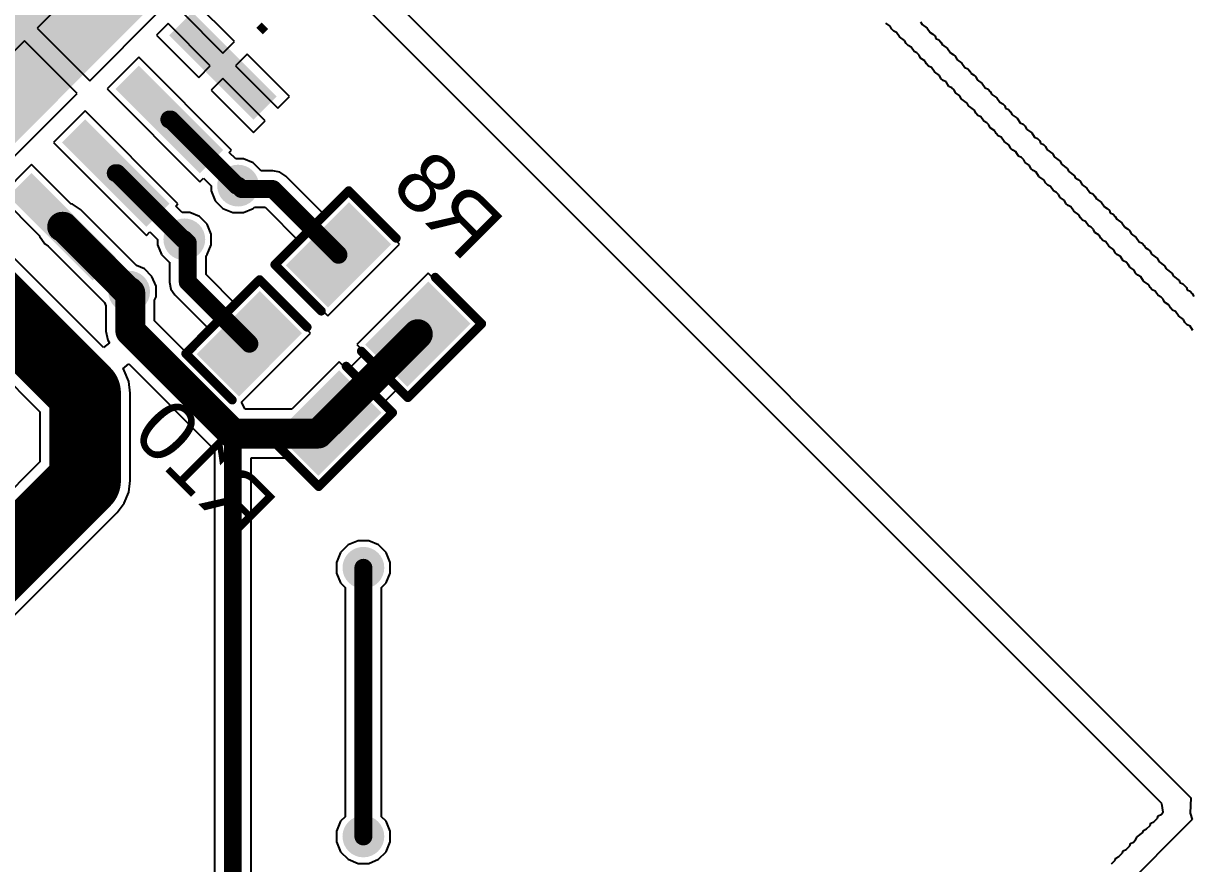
# Model space of a CAD drawing. Header units: millimetres. Extents: x 95 to 305, y 96 to 295.
# Drawn here: x 244 to 263.59, y 152.65 to 166.72 of the extents above; entities that cross this region are included whole.
import ezdxf

# ---------------------------------------------------------------- set-up
doc = ezdxf.new("R2010")
doc.units = ezdxf.units.MM
for name, color, linetype in [('BottomLayer', 5, 'Continuous'), ('BottomOverlay', 54, 'Continuous'), ('BottomPaste', 16, 'Continuous'), ('BottomSolder', 6, 'Continuous'), ('ViaHoleLayer', 16, 'Continuous')]:
    doc.layers.add(name, color=color, linetype=linetype)
doc.styles.add('Arial', font='', dxfattribs={"height": 0.2})
doc.styles.get('Arial').set_extended_font_data('Arial')

# ---------------------------------------------------------------- blocks, each defined once
blk = doc.blocks.new('HSOP_8_B_61')
at = {"layer": 'BottomLayer'}
for points in [[(-2.12159723, 3.70019961), (-1.67159813, 3.70019961), (-1.67159813, 1.80020087), (-2.12159723, 1.80020087)], [(-0.85159977, 3.70019961), (-0.40160067, 3.70019961), (-0.40160067, 1.80020087), (-0.85159977, 1.80020087)], [(0.41840023, 3.70019961), (0.86839933, 3.70019961), (0.86839933, 1.80020087), (0.41840023, 1.80020087)], [(1.68840277, 3.70019961), (2.13840187, 3.70019961), (2.13840187, 1.80020087), (1.68840277, 1.80020087)], [(-1.54159966, 1.1502009), (1.55839922, 1.1502009), (1.55839922, -1.24979938), (-1.54159966, -1.24979938)], [(-2.12159977, -1.89979935), (-1.67160067, -1.89979935), (-1.67160067, -3.799798089999999), (-2.12159977, -3.799798089999999)], [(-0.85159977, -1.89979935), (-0.40160067, -1.89979935), (-0.40160067, -3.799798089999999), (-0.85159977, -3.799798089999999)], [(0.4184027699999999, -1.89979935), (0.8684018699999999, -1.89979935), (0.8684018699999999, -3.799798089999999), (0.4184027699999999, -3.799798089999999)], [(1.68840277, -1.89979935), (2.13840187, -1.89979935), (2.13840187, -3.799798089999999), (1.68840277, -3.799798089999999)]]:
    blk.add_hatch(color=5, dxfattribs=at).paths.add_polyline_path(points)
at = {"layer": 'BottomPaste'}
for points in [[(-2.12159723, 3.70019961), (-1.67159813, 3.70019961), (-1.67159813, 1.80020087), (-2.12159723, 1.80020087)], [(-0.85159977, 3.70019961), (-0.40160067, 3.70019961), (-0.40160067, 1.80020087), (-0.85159977, 1.80020087)], [(0.41840023, 3.70019961), (0.86839933, 3.70019961), (0.86839933, 1.80020087), (0.41840023, 1.80020087)], [(1.68840277, 3.70019961), (2.13840187, 3.70019961), (2.13840187, 1.80020087), (1.68840277, 1.80020087)], [(-1.54159966, 1.1502009), (1.55839922, 1.1502009), (1.55839922, -1.24979938), (-1.54159966, -1.24979938)], [(-2.12159977, -1.89979935), (-1.67160067, -1.89979935), (-1.67160067, -3.799798089999999), (-2.12159977, -3.799798089999999)], [(-0.85159977, -1.89979935), (-0.40160067, -1.89979935), (-0.40160067, -3.799798089999999), (-0.85159977, -3.799798089999999)], [(0.4184027699999999, -1.89979935), (0.8684018699999999, -1.89979935), (0.8684018699999999, -3.799798089999999), (0.4184027699999999, -3.799798089999999)], [(1.68840277, -1.89979935), (2.13840187, -1.89979935), (2.13840187, -3.799798089999999), (1.68840277, -3.799798089999999)]]:
    blk.add_hatch(color=16, dxfattribs=at).paths.add_polyline_path(points)
at = {"layer": 'BottomSolder'}
for points in [[(-2.17159713, 3.750199509999999), (-1.62159823, 3.750199509999999), (-1.62159823, 1.75020097), (-2.17159713, 1.75020097)], [(-0.90159967, 3.750199509999999), (-0.35160077, 3.750199509999999), (-0.35160077, 1.75020097), (-0.90159967, 1.75020097)], [(0.36840033, 3.750199509999999), (0.91839923, 3.750199509999999), (0.91839923, 1.75020097), (0.36840033, 1.75020097)], [(1.63840287, 3.750199509999999), (2.18840177, 3.750199509999999), (2.18840177, 1.75020097), (1.63840287, 1.75020097)], [(-1.59159956, 1.2002008), (1.60839912, 1.2002008), (1.60839912, -1.29979928), (-1.59159956, -1.29979928)], [(-2.17159967, -1.84979945), (-1.62160077, -1.84979945), (-1.62160077, -3.84979799), (-2.17159967, -3.84979799)], [(-0.90159967, -1.84979945), (-0.35160077, -1.84979945), (-0.35160077, -3.84979799), (-0.90159967, -3.84979799)], [(0.3684028699999999, -1.84979945), (0.9184017699999999, -1.84979945), (0.9184017699999999, -3.84979799), (0.3684028699999999, -3.84979799)], [(1.63840287, -1.84979945), (2.18840177, -1.84979945), (2.18840177, -3.84979799), (1.63840287, -3.84979799)]]:
    blk.add_hatch(color=6, dxfattribs=at).paths.add_polyline_path(points)
at = {"layer": 'BottomOverlay', "text_generation_flag": 2}
blk.add_text('.', height=1.00000054, rotation=-180, dxfattribs=at).set_placement((-2.9915993, 2.8501975))
blk = doc.blocks.new('RES0805_B_124')
at = {"layer": 'BottomLayer'}
for points in [[(-1.38780139, 0.7187031599999999), (-0.4878006499999999, 0.7187031599999999), (-0.4878006499999999, -0.6782968399999999), (-1.38780139, -0.6782968399999999)], [(0.49219993, 0.7187006199999999), (1.39220067, 0.7187006199999999), (1.39220067, -0.67829938), (0.49219993, -0.67829938)]]:
    blk.add_hatch(color=5, dxfattribs=at).paths.add_polyline_path(points)
at = {"layer": 'BottomPaste'}
for points in [[(-1.38780139, 0.7187031599999999), (-0.4878006499999999, 0.7187031599999999), (-0.4878006499999999, -0.6782968399999999), (-1.38780139, -0.6782968399999999)], [(0.49219993, 0.7187006199999999), (1.39220067, 0.7187006199999999), (1.39220067, -0.67829938), (0.49219993, -0.67829938)]]:
    blk.add_hatch(color=16, dxfattribs=at).paths.add_polyline_path(points)
at = {"layer": 'BottomSolder'}
for points in [[(-1.43780129, 0.76870306), (-0.43780075, 0.76870306), (-0.43780075, -0.72829674), (-1.43780129, -0.72829674)], [(0.44220003, 0.76870052), (1.44220057, 0.76870052), (1.44220057, -0.72829928), (0.44220003, -0.72829928)]]:
    blk.add_hatch(color=6, dxfattribs=at).paths.add_polyline_path(points)
at = {"layer": 'BottomOverlay', "const_width": 0.1499997}
for points in [[(-1.57500066, 0.90000074), (-0.4499991, 0.90000074)], [(-1.57500066, -0.8249970799999999), (-1.57500066, 0.87499952)], [(0.47500032, 0.90000074), (1.57500066, 0.90000074)], [(1.57500066, -0.8249970799999999), (1.57500066, 0.87499952)], [(-1.5750032, -0.8500008399999999), (-0.47500032, -0.8500008399999999)], [(0.47500032, -0.8500008399999999), (1.5750032, -0.8500008399999999)]]:
    blk.add_lwpolyline(points, dxfattribs=at)
at = {"layer": 'BottomOverlay', "const_width": 0.07499858}
for points in [[(-1.61250122, 0.90000074, 1), (-1.5375001, 0.90000074, 1)], [(-1.61250122, 0.87499952, 1), (-1.5375001, 0.87499952, 1)], [(-0.4874996599999999, 0.90000074, 1), (-0.41249854, 0.90000074, 1)], [(0.43749976, 0.90000074, 1), (0.5125008799999999, 0.90000074, 1)], [(1.5375001, 0.90000074, 1), (1.61250122, 0.90000074, 1)], [(1.5375001, 0.87499952, 1), (1.61250122, 0.87499952, 1)], [(-1.61250376, -0.8500008399999999, 1), (-1.53750264, -0.8500008399999999, 1)], [(-1.61250122, -0.8249970799999999, 1), (-1.5375001, -0.8249970799999999, 1)], [(-0.5125008799999999, -0.8500008399999999, 1), (-0.43749976, -0.8500008399999999, 1)], [(0.43749976, -0.8500008399999999, 1), (0.5125008799999999, -0.8500008399999999, 1)], [(1.5375001, -0.8249970799999999, 1), (1.61250122, -0.8249970799999999, 1)], [(1.53750264, -0.8500008399999999, 1), (1.61250376, -0.8500008399999999, 1)]]:
    blk.add_lwpolyline(points, format="xyb", close=True, dxfattribs=at)
blk = doc.blocks.new('RES0805_B_126')
at = {"layer": 'BottomLayer'}
for points in [[(-1.38780139, 0.7187031599999999), (-0.4878006499999999, 0.7187031599999999), (-0.4878006499999999, -0.6782968399999999), (-1.38780139, -0.6782968399999999)], [(0.49219993, 0.7187006199999999), (1.39220067, 0.7187006199999999), (1.39220067, -0.67829938), (0.49219993, -0.67829938)]]:
    blk.add_hatch(color=5, dxfattribs=at).paths.add_polyline_path(points)
at = {"layer": 'BottomPaste'}
for points in [[(-1.38780139, 0.7187031599999999), (-0.4878006499999999, 0.7187031599999999), (-0.4878006499999999, -0.6782968399999999), (-1.38780139, -0.6782968399999999)], [(0.49219993, 0.7187006199999999), (1.39220067, 0.7187006199999999), (1.39220067, -0.67829938), (0.49219993, -0.67829938)]]:
    blk.add_hatch(color=16, dxfattribs=at).paths.add_polyline_path(points)
at = {"layer": 'BottomSolder'}
for points in [[(-1.43780129, 0.76870306), (-0.43780075, 0.76870306), (-0.43780075, -0.72829674), (-1.43780129, -0.72829674)], [(0.44220003, 0.76870052), (1.44220057, 0.76870052), (1.44220057, -0.72829928), (0.44220003, -0.72829928)]]:
    blk.add_hatch(color=6, dxfattribs=at).paths.add_polyline_path(points)
at = {"layer": 'BottomOverlay', "const_width": 0.1499997}
for points in [[(-1.57500066, 0.90000074), (-0.4499991, 0.90000074)], [(-1.57500066, -0.8249970799999999), (-1.57500066, 0.87499952)], [(0.47500032, 0.90000074), (1.57500066, 0.90000074)], [(1.57500066, -0.8249970799999999), (1.57500066, 0.87499952)], [(-1.5750032, -0.8500008399999999), (-0.47500032, -0.8500008399999999)], [(0.47500032, -0.8500008399999999), (1.5750032, -0.8500008399999999)]]:
    blk.add_lwpolyline(points, dxfattribs=at)
at = {"layer": 'BottomOverlay', "const_width": 0.07499858}
for points in [[(-1.61250122, 0.90000074, 1), (-1.5375001, 0.90000074, 1)], [(-1.61250122, 0.87499952, 1), (-1.5375001, 0.87499952, 1)], [(-0.4874996599999999, 0.90000074, 1), (-0.41249854, 0.90000074, 1)], [(0.43749976, 0.90000074, 1), (0.5125008799999999, 0.90000074, 1)], [(1.5375001, 0.90000074, 1), (1.61250122, 0.90000074, 1)], [(1.5375001, 0.87499952, 1), (1.61250122, 0.87499952, 1)], [(-1.61250376, -0.8500008399999999, 1), (-1.53750264, -0.8500008399999999, 1)], [(-1.61250122, -0.8249970799999999, 1), (-1.5375001, -0.8249970799999999, 1)], [(-0.5125008799999999, -0.8500008399999999, 1), (-0.43749976, -0.8500008399999999, 1)], [(0.43749976, -0.8500008399999999, 1), (0.5125008799999999, -0.8500008399999999, 1)], [(1.5375001, -0.8249970799999999, 1), (1.61250122, -0.8249970799999999, 1)], [(1.53750264, -0.8500008399999999, 1), (1.61250376, -0.8500008399999999, 1)]]:
    blk.add_lwpolyline(points, format="xyb", close=True, dxfattribs=at)

msp = doc.modelspace()

# ---------------------------------------------------------------- hatches: boundary and pattern name
at = {"layer": 'BottomLayer'}
h = msp.add_hatch(color=5, dxfattribs=at)
edge = h.paths.add_edge_path()
edge.add_arc((247.6000001, 163.99999966), 0.2999994, 0, 360)
h = msp.add_hatch(color=5, dxfattribs=at)
edge = h.paths.add_edge_path()
edge.add_arc((246.69999936, 163.09999892), 0.2999994, 0, 360)
h = msp.add_hatch(color=5, dxfattribs=at)
edge = h.paths.add_edge_path()
edge.add_arc((245.77573908, 162.2242628), 0.2999994, 0, 360)
h = msp.add_hatch(color=5, dxfattribs=at)
edge = h.paths.add_edge_path()
edge.add_arc((249.70000098, 157.59999976), 0.2999994, 0, 360)
h = msp.add_hatch(color=5, dxfattribs=at)
edge = h.paths.add_edge_path()
edge.add_arc((249.70000098, 153.10000114), 0.2999994, 0, 360)
at = {"layer": 'BottomSolder'}
h = msp.add_hatch(color=6, dxfattribs=at)
edge = h.paths.add_edge_path()
edge.add_arc((247.6000001, 163.99999966), 0.3499993, 0, 360)
h = msp.add_hatch(color=6, dxfattribs=at)
edge = h.paths.add_edge_path()
edge.add_arc((246.69999936, 163.09999892), 0.3499993, 0, 360)
h = msp.add_hatch(color=6, dxfattribs=at)
edge = h.paths.add_edge_path()
edge.add_arc((245.77573908, 162.2242628), 0.3499993, 0, 360)
h = msp.add_hatch(color=6, dxfattribs=at)
edge = h.paths.add_edge_path()
edge.add_arc((249.70000098, 157.59999976), 0.3499993, 0, 360)
h = msp.add_hatch(color=6, dxfattribs=at)
edge = h.paths.add_edge_path()
edge.add_arc((249.70000098, 153.10000114), 0.3499993, 0, 360)
at = {"layer": 'ViaHoleLayer'}
h = msp.add_hatch(color=16, dxfattribs=at)
edge = h.paths.add_edge_path()
edge.add_arc((247.6000001, 163.99999966), 0.1499997, 0, 360)
h = msp.add_hatch(color=16, dxfattribs=at)
edge = h.paths.add_edge_path()
edge.add_arc((246.69999936, 163.09999892), 0.1499997, 0, 360)
h = msp.add_hatch(color=16, dxfattribs=at)
edge = h.paths.add_edge_path()
edge.add_arc((245.77573908, 162.2242628), 0.1499997, 0, 360)
h = msp.add_hatch(color=16, dxfattribs=at)
edge = h.paths.add_edge_path()
edge.add_arc((249.70000098, 157.59999976), 0.1499997, 0, 360)
h = msp.add_hatch(color=16, dxfattribs=at)
edge = h.paths.add_edge_path()
edge.add_arc((249.70000098, 153.10000114), 0.1499997, 0, 360)

# ---------------------------------------------------------------- linework, layer by layer
at = {"layer": 'BottomLayer'}
for p, q in [((245.36347422, 167.76956286), (244.23210742, 166.63819606)), ((247.54135404, 166.4119227), (246.8342536, 167.11902314)), ((246.6398039, 166.92457344), (247.34690434, 166.217473)), ((245.11598932, 165.75431416), (246.24735612, 166.88568096)), ((246.42767072, 166.71244026), (246.23321594, 166.51798548)), ((247.13477116, 166.00533982), (246.42767072, 166.71244026)), ((244.23210742, 166.63819606), (245.11598932, 165.75431416)), ((246.23321594, 166.51798548), (246.94031638, 165.81088504)), ((244.01997678, 166.42606288), (242.88860236, 165.294691)), ((244.90385614, 165.54218098), (244.01997678, 166.42606288)), ((247.34690434, 166.217473), (247.54135404, 166.4119227)), ((245.93622898, 166.15028746), (245.40590238, 165.61996086)), ((247.49186214, 164.5946543), (245.93622898, 166.15028746)), ((247.75348468, 166.19979206), (247.55903498, 166.00533982)), ((248.46059782, 165.49267892), (247.75348468, 166.19979206)), ((246.94031638, 165.81088504), (247.13477116, 166.00533982)), ((247.55903498, 166.00533982), (248.26614812, 165.29822922)), ((245.34716488, 161.2866726), (240.79962508, 165.83421494)), ((247.34690434, 165.79320918), (247.15244702, 165.5987544)), ((248.05401494, 165.08609604), (247.34690434, 165.79320918)), ((243.77248426, 164.4108091), (244.90385614, 165.54218098)), ((245.40590238, 165.61996086), (246.96153554, 164.0643277)), ((247.15244702, 165.5987544), (247.85956016, 164.89164126)), ((248.26614812, 165.29822922), (248.46059782, 165.49267892)), ((245.03820436, 165.25226284), (244.50787776, 164.72193624)), ((246.59383752, 163.69662968), (245.03820436, 165.25226284)), ((247.85956016, 164.89164126), (248.05401494, 165.08609604)), ((239.7252381, 164.76897958), (244.28173394, 160.21248374)), ((244.50787776, 164.72193624), (246.06351092, 163.16630308)), ((247.45393994, 164.5567321), (247.49186214, 164.5946543)), ((247.56067074, 164.44999876), (247.45393994, 164.5567321)), ((247.6895097, 164.44999876), (247.56067074, 164.44999876)), ((247.85490434, 164.38148988), (247.6895097, 164.44999876)), ((247.98149032, 164.2549039), (247.85490434, 164.38148988)), ((244.1401772, 164.35423568), (243.6098506, 163.82390908)), ((244.80127824, 163.69313464), (244.1401772, 164.35423568)), ((247.98415224, 164.24847516), (247.98149032, 164.2549039)), ((248.18197506, 164.24847516), (247.98415224, 164.24847516)), ((248.18198776, 164.2484777), (248.18197506, 164.24847516)), ((248.29904112, 164.22519098), (248.18198776, 164.2484777)), ((248.39827638, 164.15888682), (248.29904112, 164.22519098)), ((246.96153554, 164.0643277), (247.0213627, 164.12415486)), ((247.0213627, 164.12415486), (247.150001, 163.9955191)), ((247.150001, 163.9955191), (247.150001, 163.91049006)), ((249.0748638, 163.48229686), (248.39827638, 164.15888682)), ((243.6098506, 163.82390908), (244.27540934, 163.15835034)), ((247.150001, 163.91049006), (247.21850988, 163.74509542)), ((249.45855874, 163.8659918), (249.0748638, 163.48229686)), ((250.30708384, 163.0174667), (249.45855874, 163.8659918)), ((244.82686112, 163.68804702), (244.80127824, 163.69313464)), ((244.95917226, 163.59963978), (244.82686112, 163.68804702)), ((245.89819502, 162.66061448), (244.95917226, 163.59963978)), ((246.55492726, 163.65771942), (246.59383752, 163.69662968)), ((246.66264866, 163.54999802), (246.55492726, 163.65771942)), ((247.21850988, 163.74509542), (247.34509586, 163.61850944)), ((247.34509586, 163.61850944), (247.5104905, 163.55000056)), ((247.6895097, 163.55000056), (247.85490434, 163.61850944)), ((247.85490434, 163.61850944), (247.87311614, 163.63672124)), ((247.87311614, 163.63672124), (248.05528748, 163.63672124)), ((248.05528748, 163.63672124), (248.6422891, 163.04972216)), ((246.78950896, 163.54999802), (246.66264866, 163.54999802)), ((246.9549036, 163.48148914), (246.78950896, 163.54999802)), ((247.08148958, 163.35490316), (246.9549036, 163.48148914)), ((247.5104905, 163.55000056), (247.6895097, 163.55000056)), ((246.06351092, 163.16630308), (246.12235002, 163.22514218)), ((246.12235002, 163.22514218), (246.25000026, 163.09749194)), ((247.14999846, 163.18950852), (247.08148958, 163.35490316)), ((247.14999846, 163.01048932), (247.14999846, 163.18950852)), ((244.27540934, 163.15835034), (244.27603926, 163.15518296)), ((244.27603926, 163.15518296), (244.3644465, 163.02287182)), ((244.3644465, 163.02287182), (244.41856628, 162.98670984)), ((244.41856628, 162.98670984), (245.36478232, 162.04049634)), ((246.25000026, 163.09749194), (246.25000026, 163.01048932)), ((246.25000026, 163.01048932), (246.31850914, 162.84509468)), ((247.08148958, 162.84509468), (247.14999846, 163.01048932)), ((248.6422891, 163.04972216), (248.25859924, 162.6660323)), ((249.10712434, 161.8175072), (250.30708384, 163.0174667)), ((246.31850914, 162.84509468), (246.44509512, 162.7185087)), ((247.06327778, 162.82688288), (247.08148958, 162.84509468)), ((247.06327778, 162.51173746), (247.06327778, 162.82688288)), ((246.03064332, 162.60575302), (245.89819502, 162.66061448)), ((246.1572293, 162.47916704), (246.03064332, 162.60575302)), ((246.44509512, 162.7185087), (246.45152386, 162.71584678)), ((246.45152386, 162.71584678), (246.45152386, 162.38504988)), ((248.25859924, 162.6660323), (249.10712434, 161.8175072)), ((246.22573818, 162.3137724), (246.1572293, 162.47916704)), ((247.58223534, 161.99277736), (247.06327778, 162.51173746)), ((250.78791854, 162.53662946), (249.58795904, 161.33666996)), ((251.63644364, 161.68810436), (250.78791854, 162.53662946)), ((246.22573818, 162.1347532), (246.22573818, 162.3137724)), ((246.45152386, 162.38504988), (246.45152132, 162.38503718)), ((246.45152132, 162.38503718), (246.47480804, 162.26798382)), ((246.47480804, 162.26798382), (246.5411122, 162.16874856)), ((247.9659252, 162.37646722), (247.58223534, 161.99277736)), ((248.8144503, 161.52794212), (247.9659252, 162.37646722)), ((245.36478232, 162.04049634), (245.38703526, 161.9867728)), ((246.20270546, 162.07914752), (246.22573818, 162.1347532)), ((246.20270546, 161.73414186), (246.20270546, 162.07914752)), ((246.5411122, 162.16874856), (247.14966064, 161.56020266)), ((245.38703526, 161.9867728), (245.38703526, 161.5652217)), ((246.67451554, 161.26233178), (246.20270546, 161.73414186)), ((250.43648414, 160.48814486), (251.63644364, 161.68810436)), ((245.38703526, 161.5652217), (245.38703272, 161.565209)), ((245.38703272, 161.565209), (245.41807914, 161.40913616)), ((247.14966064, 161.56020266), (246.85295562, 161.26349764)), ((247.65903732, 160.3725266), (248.8144503, 161.52794212)), ((245.44581086, 161.36763256), (245.34716488, 161.2866726)), ((245.41807914, 161.40913616), (245.44581086, 161.36763256)), ((246.7659657, 161.17651026), (246.67451554, 161.26233178)), ((246.85295562, 161.26349764), (246.7659657, 161.17651026)), ((249.58795904, 161.33666996), (249.72306164, 161.20156736)), ((249.295285, 161.04710488), (248.50316314, 160.25498302)), ((249.43194208, 160.9104478), (249.295285, 161.04710488)), ((249.72306164, 161.20156736), (249.43194208, 160.9104478)), ((245.672483, 160.93122246), (245.76816988, 161.01514152)), ((245.69332624, 160.9040597), (245.672483, 160.93122246)), ((245.76889886, 160.7216115), (245.69332624, 160.9040597)), ((245.76816988, 161.01514152), (247.20705448, 159.57625692)), ((245.79467478, 160.52582322), (245.76889886, 160.7216115)), ((245.79467478, 159.05979872), (245.79467478, 160.52582322)), ((250.00871004, 160.33367984), (250.2998296, 160.6247994)), ((250.2998296, 160.6247994), (250.43648414, 160.48814486)), ((247.72109714, 160.25498302), (247.65903732, 160.3725266)), ((248.50316314, 160.25498302), (247.72109714, 160.25498302)), ((250.1438101, 160.19857978), (250.00871004, 160.33367984)), ((244.28173394, 160.21248374), (244.28173394, 159.3731382)), ((248.9438506, 158.99862028), (250.1438101, 160.19857978)), ((247.20705448, 159.57625692), (247.20705448, 149.51228162)), ((244.28173394, 159.3731382), (241.3650621, 156.4564689)), ((247.8188084, 149.38559658), (247.8188084, 159.43931282)), ((247.8188084, 159.43931282), (248.50315806, 159.43931282)), ((248.50315806, 159.43931282), (248.9438506, 158.99862028)), ((245.76889886, 158.86401044), (245.79467478, 159.05979872)), ((245.57311058, 158.5248925), (245.69332624, 158.68156224)), ((245.69332624, 158.68156224), (245.76889886, 158.86401044)), ((242.21331034, 155.16509226), (245.57310042, 158.52488488)), ((245.57310042, 158.52488488), (245.57311058, 158.5248925)), ((249.44509674, 157.98148998), (249.31851076, 157.854904)), ((249.61049138, 158.04999886), (249.44509674, 157.98148998)), ((249.78951058, 158.04999886), (249.61049138, 158.04999886)), ((249.95490522, 157.98148998), (249.78951058, 158.04999886)), ((250.0814912, 157.854904), (249.95490522, 157.98148998)), ((249.31851076, 157.854904), (249.25000188, 157.68950936)), ((250.15000008, 157.68950936), (250.0814912, 157.854904)), ((249.25000188, 157.68950936), (249.25000188, 157.51049016)), ((249.25000188, 157.51049016), (249.31851076, 157.34509552)), ((250.0814912, 157.34509552), (250.15000008, 157.51049016)), ((250.15000008, 157.51049016), (250.15000008, 157.68950936)), ((249.31851076, 157.34509552), (249.39412402, 157.26948226)), ((250.00587794, 157.26948226), (250.0814912, 157.34509552)), ((249.39412402, 157.26948226), (249.39412402, 153.43051864)), ((250.00587794, 153.43051864), (250.00587794, 157.26948226)), ((249.39412402, 153.43051864), (249.31851076, 153.35490538)), ((250.0814912, 153.35490538), (250.00587794, 153.43051864)), ((249.31851076, 153.35490538), (249.25000188, 153.18951074)), ((250.15000008, 153.18951074), (250.0814912, 153.35490538)), ((249.25000188, 153.18951074), (249.25000188, 153.01049154)), ((249.25000188, 153.01049154), (249.31851076, 152.8450969)), ((250.0814912, 152.8450969), (250.15000008, 153.01049154)), ((250.15000008, 153.01049154), (250.15000008, 153.18951074)), ((249.31851076, 152.8450969), (249.44509674, 152.71851092)), ((249.95490522, 152.71851092), (250.0814912, 152.8450969)), ((249.44509674, 152.71851092), (249.61049138, 152.65000204)), ((249.61049138, 152.65000204), (249.78951058, 152.65000204)), ((249.78951058, 152.65000204), (249.95490522, 152.71851092))]:
    msp.add_line(p, q, dxfattribs=at)
for points, const_width in [([(239.8358805, 165.72814708), (245.03820436, 160.52582322)], 1.20000014), ([(246.44888226, 165.10730758), (246.47078722, 165.10730758)], 0.2999994), ([(246.47078722, 165.10730758), (247.57809514, 163.99999966)], 0.2999994), ([(245.55085764, 164.20928296), (245.57078648, 164.20928296)], 0.2999994), ([(245.57078648, 164.20928296), (246.68007052, 163.09999892)], 0.2999994), ([(247.57809514, 163.99999966), (247.6000001, 163.99999966)], 0.2999994), ([(247.6000001, 163.99999966), (247.65740156, 163.9425982)], 0.2999994), ([(247.65740156, 163.9425982), (248.18198776, 163.9425982)], 0.2999994), ([(248.18198776, 163.9425982), (249.28283646, 162.8417495)], 0.2999994), ([(244.65283048, 163.3112558), (244.67078828, 163.3112558)], 0.499999), ([(244.67078828, 163.3112558), (245.75778128, 162.2242628)], 0.499999), ([(246.68007052, 163.09999892), (246.69999936, 163.09999892)], 0.2999994), ([(246.69999936, 163.09999892), (246.75740082, 163.04259746)], 0.2999994), ([(246.75740082, 162.38503718), (246.75740082, 163.04259746)], 0.2999994), ([(249.28283646, 162.8417495), (249.28284154, 162.8417495)], 0.2999994), ([(245.75778128, 162.2242628), (245.77573908, 162.2242628)], 0.499999), ([(245.77573908, 162.2242628), (245.79487036, 162.20513152)], 0.499999), ([(245.79487036, 161.565209), (245.79487036, 162.20513152)], 0.499999), ([(246.75740082, 162.38503718), (247.790208, 161.35223)], 0.2999994), ([(245.79487036, 161.565209), (247.51293144, 159.84714792)], 0.499999), ([(249.12112228, 160.02286258), (250.61064686, 161.51238716)], 0.499999), ([(250.61064686, 161.51238716), (250.61220134, 161.51238716)], 0.499999), ([(247.790208, 161.35222492), (247.790208, 161.35223)], 0.2999994), ([(245.03820436, 159.05979872), (245.03820436, 160.52582322)], 1.20000014), ([(248.94385314, 159.84714792), (249.1195678, 160.02286258)], 0.499999), ([(249.1195678, 160.02286258), (249.12112228, 160.02286258)], 0.499999), ([(247.51293144, 159.84714792), (248.94385314, 159.84714792)], 0.499999), ([(247.51293144, 149.38558388), (247.51293144, 159.84714792)], 0.2999994), ([(241.67840412, 155.69999848), (245.03820436, 159.05979872)], 1.20000014), ([(249.70000098, 153.10000114), (249.70000098, 157.59999976)], 0.2999994)]:
    msp.add_lwpolyline(points, dxfattribs=dict(at, const_width=const_width))
for points, const_width in [([(246.37388368, 165.10730758, 1), (246.52388084, 165.10730758, 1)], 0.1499997), ([(246.39578864, 165.10730758, 1), (246.5457858, 165.10730758, 1)], 0.1499997), ([(246.39578864, 165.10730758, 1), (246.5457858, 165.10730758, 1)], 0.1499997), ([(245.47585906, 164.20928296, 1), (245.62585622, 164.20928296, 1)], 0.1499997), ([(245.4957879, 164.20928296, 1), (245.64578506, 164.20928296, 1)], 0.1499997), ([(245.4957879, 164.20928296, 1), (245.64578506, 164.20928296, 1)], 0.1499997), ([(247.50309656, 163.99999966, 1), (247.65309372, 163.99999966, 1)], 0.1499997), ([(247.50309656, 163.99999966, 1), (247.65309372, 163.99999966, 1)], 0.1499997), ([(247.52500152, 163.99999966, 1), (247.67499868, 163.99999966, 1)], 0.1499997), ([(247.52500152, 163.99999966, 1), (247.67499868, 163.99999966, 1)], 0.1499997), ([(247.58240298, 163.9425982, 1), (247.73240014, 163.9425982, 1)], 0.1499997), ([(247.58240298, 163.9425982, 1), (247.73240014, 163.9425982, 1)], 0.1499997), ([(248.10698918, 163.9425982, 1), (248.25698634, 163.9425982, 1)], 0.1499997), ([(248.10698918, 163.9425982, 1), (248.25698634, 163.9425982, 1)], 0.1499997), ([(244.527832, 163.3112558, 1), (244.77782896, 163.3112558, 1)], 0.2499995), ([(244.5457898, 163.3112558, 1), (244.79578676, 163.3112558, 1)], 0.2499995), ([(244.5457898, 163.3112558, 1), (244.79578676, 163.3112558, 1)], 0.2499995), ([(246.60507194, 163.09999892, 1), (246.7550691, 163.09999892, 1)], 0.1499997), ([(246.60507194, 163.09999892, 1), (246.7550691, 163.09999892, 1)], 0.1499997), ([(246.62500078, 163.09999892, 1), (246.77499794, 163.09999892, 1)], 0.1499997), ([(246.62500078, 163.09999892, 1), (246.77499794, 163.09999892, 1)], 0.1499997), ([(246.68240224, 163.04259746, 1), (246.8323994, 163.04259746, 1)], 0.1499997), ([(246.68240224, 163.04259746, 1), (246.8323994, 163.04259746, 1)], 0.1499997), ([(249.20783788, 162.8417495, 1), (249.35783504, 162.8417495, 1)], 0.1499997), ([(249.20783788, 162.8417495, 1), (249.35783504, 162.8417495, 1)], 0.1499997), ([(249.20784296, 162.8417495, 1), (249.35784012, 162.8417495, 1)], 0.1499997), ([(245.6327828, 162.2242628, 1), (245.88277976, 162.2242628, 1)], 0.2499995), ([(245.6327828, 162.2242628, 1), (245.88277976, 162.2242628, 1)], 0.2499995), ([(245.6507406, 162.2242628, 1), (245.90073756, 162.2242628, 1)], 0.2499995), ([(245.6507406, 162.2242628, 1), (245.90073756, 162.2242628, 1)], 0.2499995), ([(245.66987188, 162.20513152, 1), (245.91986884, 162.20513152, 1)], 0.2499995), ([(245.66987188, 162.20513152, 1), (245.91986884, 162.20513152, 1)], 0.2499995), ([(246.68240224, 162.38503718, 1), (246.8323994, 162.38503718, 1)], 0.1499997), ([(246.68240224, 162.38503718, 1), (246.8323994, 162.38503718, 1)], 0.1499997), ([(245.66987188, 161.565209, 1), (245.91986884, 161.565209, 1)], 0.2499995), ([(245.66987188, 161.565209, 1), (245.91986884, 161.565209, 1)], 0.2499995), ([(250.48564838, 161.51238716, 1), (250.73564534, 161.51238716, 1)], 0.2499995), ([(250.48564838, 161.51238716, 1), (250.73564534, 161.51238716, 1)], 0.2499995), ([(250.48720286, 161.51238716, 1), (250.73719982, 161.51238716, 1)], 0.2499995), ([(247.71520942, 161.35223, 1), (247.86520658, 161.35223, 1)], 0.1499997), ([(247.71520942, 161.35223, 1), (247.86520658, 161.35223, 1)], 0.1499997), ([(247.71520942, 161.35222492, 1), (247.86520658, 161.35222492, 1)], 0.1499997), ([(244.73820496, 160.52582322, 1), (245.33820376, 160.52582322, 1)], 0.5999987999999999), ([(244.73820496, 160.52582322, 1), (245.33820376, 160.52582322, 1)], 0.5999987999999999), ([(248.99456932, 160.02286258, 1), (249.24456628, 160.02286258, 1)], 0.2499995), ([(248.99456932, 160.02286258, 1), (249.24456628, 160.02286258, 1)], 0.2499995), ([(248.9961238, 160.02286258, 1), (249.24612076, 160.02286258, 1)], 0.2499995), ([(248.9961238, 160.02286258, 1), (249.24612076, 160.02286258, 1)], 0.2499995), ([(247.38793296, 159.84714792, 1), (247.63792992, 159.84714792, 1)], 0.2499995), ([(247.38793296, 159.84714792, 1), (247.63792992, 159.84714792, 1)], 0.2499995), ([(248.81885466, 159.84714792, 1), (249.06885162, 159.84714792, 1)], 0.2499995), ([(248.81885466, 159.84714792, 1), (249.06885162, 159.84714792, 1)], 0.2499995), ([(247.43793286, 159.84714792, 1), (247.58793002, 159.84714792, 1)], 0.1499997), ([(244.73820496, 159.05979872, 1), (245.33820376, 159.05979872, 1)], 0.5999987999999999), ([(244.73820496, 159.05979872, 1), (245.33820376, 159.05979872, 1)], 0.5999987999999999), ([(249.6250024, 157.59999976, 1), (249.77499956, 157.59999976, 1)], 0.1499997), ([(249.6250024, 153.10000114, 1), (249.77499956, 153.10000114, 1)], 0.1499997)]:
    msp.add_lwpolyline(points, format="xyb", close=True, dxfattribs=dict(at, const_width=const_width))
at = {"layer": 'BottomOverlay'}
for p, q in [((243.7989536, 173.51210408), (263.56264026, 153.74841742)), ((263.07584926, 153.65105922), (243.64074716, 173.08616132)), ((258.52435976, 166.67269942), (258.45134238, 166.72137852)), ((259.03548904, 166.74571934), (259.05982986, 166.69704024)), ((258.54870058, 166.62402032), (258.52435976, 166.67269942)), ((258.585208, 166.58751036), (258.54870058, 166.62402032)), ((258.6338871, 166.56317208), (258.585208, 166.58751036)), ((258.6825662, 166.49015216), (258.6338871, 166.56317208)), ((259.05982986, 166.69704024), (259.14501892, 166.63618946)), ((259.14501892, 166.63618946), (259.19369802, 166.56317208)), ((259.19369802, 166.56317208), (259.24237712, 166.53883126)), ((259.24237712, 166.53883126), (259.27888454, 166.50232384)), ((258.76775526, 166.42930392), (258.6825662, 166.49015216)), ((258.79209608, 166.38062482), (258.76775526, 166.42930392)), ((258.8286035, 166.3441174), (258.79209608, 166.38062482)), ((258.8772826, 166.31977658), (258.8286035, 166.3441174)), ((258.9259617, 166.2467592), (258.8772826, 166.31977658)), ((259.27888454, 166.50232384), (259.29105368, 166.46581388)), ((259.29105368, 166.46581388), (259.33973278, 166.44147306)), ((259.33973278, 166.44147306), (259.37624274, 166.40496564)), ((259.37624274, 166.40496564), (259.40058356, 166.35628654)), ((259.40058356, 166.35628654), (259.48577008, 166.2954383)), ((258.9746408, 166.22241838), (258.9259617, 166.2467592)), ((259.01115076, 166.18590842), (258.9746408, 166.22241838)), ((259.03548904, 166.13722932), (259.01115076, 166.18590842)), ((259.1085089599999, 166.08855022), (259.03548904, 166.13722932)), ((259.48577008, 166.2954383), (259.53444918, 166.22241838)), ((259.53444918, 166.22241838), (259.58312828, 166.1980801)), ((259.58312828, 166.1980801), (259.61963824, 166.16157014)), ((259.61963824, 166.16157014), (259.64397906, 166.11289104)), ((259.13284724, 166.03987112), (259.1085089599999, 166.08855022)), ((259.1693572, 166.0033637), (259.13284724, 166.03987112)), ((259.2180363, 165.97902288), (259.1693572, 166.0033637)), ((259.2667154, 165.9060055), (259.2180363, 165.97902288)), ((259.64397906, 166.11289104), (259.72916558, 166.0520428)), ((259.72916558, 166.0520428), (259.77784468, 165.97902288)), ((259.77784468, 165.97902288), (259.82652378, 165.9546846)), ((259.82652378, 165.9546846), (259.86303374, 165.91817464)), ((259.35190446, 165.84515726), (259.2667154, 165.9060055)), ((259.37624274, 165.79647816), (259.35190446, 165.84515726)), ((259.4127527, 165.7599682), (259.37624274, 165.79647816)), ((259.4614318, 165.73562738), (259.4127527, 165.7599682)), ((259.5101109, 165.66261), (259.4614318, 165.73562738)), ((259.86303374, 165.91817464), (259.87520288, 165.88166468)), ((259.87520288, 165.88166468), (259.92388198, 165.8573264)), ((259.92388198, 165.8573264), (259.96039194, 165.82081644)), ((259.96039194, 165.82081644), (259.98473022, 165.77213734)), ((259.98473022, 165.77213734), (260.06991928, 165.7112891)), ((259.55879, 165.63826918), (259.5101109, 165.66261)), ((259.59529996, 165.60176176), (259.55879, 165.63826918)), ((259.61963824, 165.55308266), (259.59529996, 165.60176176)), ((259.69265816, 165.50440356), (259.61963824, 165.55308266)), ((260.06991928, 165.7112891), (260.11859838, 165.63826918)), ((260.11859838, 165.63826918), (260.16727748, 165.6139309)), ((260.16727748, 165.6139309), (260.20378744, 165.57742094)), ((260.20378744, 165.57742094), (260.22812572, 165.52874184)), ((259.71699644, 165.45572446), (259.69265816, 165.50440356)), ((259.81435464, 165.38270454), (259.71699644, 165.45572446)), ((259.83869292, 165.33402544), (259.81435464, 165.38270454)), ((260.22812572, 165.52874184), (260.31331478, 165.4678936)), ((260.31331478, 165.4678936), (260.36199388, 165.39487622)), ((260.36199388, 165.39487622), (260.41067298, 165.3705354)), ((260.41067298, 165.3705354), (260.4471829399999, 165.33402544)), ((259.93605112, 165.26100806), (259.83869292, 165.33402544)), ((259.96039194, 165.21232896), (259.93605112, 165.26100806)), ((259.9969019, 165.175819), (259.96039194, 165.21232896)), ((260.045581, 165.15148072), (259.9969019, 165.175819)), ((260.0942601, 165.0784608), (260.045581, 165.15148072)), ((260.4471829399999, 165.33402544), (260.45935208, 165.29751802)), ((260.45935208, 165.29751802), (260.50803118, 165.2731772)), ((260.50803118, 165.2731772), (260.54454114, 165.23666724)), ((260.54454114, 165.23666724), (260.56887942, 165.18798814)), ((260.56887942, 165.18798814), (260.65406848, 165.1271399)), ((260.14293666, 165.05412252), (260.0942601, 165.0784608)), ((260.17944662, 165.01761256), (260.14293666, 165.05412252)), ((260.20378744, 164.96893346), (260.17944662, 165.01761256)), ((260.27680482, 164.92025436), (260.20378744, 164.96893346)), ((260.65406848, 165.1271399), (260.70274758, 165.05412252)), ((260.70274758, 165.05412252), (260.75142668, 165.0297817)), ((260.75142668, 165.0297817), (260.7879341, 164.99327428)), ((260.7879341, 164.99327428), (260.81227492, 164.94459518)), ((260.81227492, 164.94459518), (260.89746398, 164.8837444)), ((260.30114564, 164.87157526), (260.27680482, 164.92025436)), ((260.33765306, 164.8350653), (260.30114564, 164.87157526)), ((260.38633216, 164.81072702), (260.33765306, 164.8350653)), ((260.43501126, 164.7377071), (260.38633216, 164.81072702)), ((260.89746398, 164.8837444), (260.94614308, 164.81072702)), ((260.94614308, 164.81072702), (260.9948196399999, 164.7863862)), ((260.9948196399999, 164.7863862), (261.0313296, 164.74987878)), ((261.0313296, 164.74987878), (261.04349874, 164.71336882)), ((260.52020032, 164.67685886), (260.43501126, 164.7377071)), ((260.54454114, 164.62817976), (260.52020032, 164.67685886)), ((260.58104856, 164.59167234), (260.54454114, 164.62817976)), ((260.62972766, 164.56733152), (260.58104856, 164.59167234)), ((260.67840676, 164.49431414), (260.62972766, 164.56733152)), ((261.04349874, 164.71336882), (261.09217784, 164.689028)), ((261.09217784, 164.689028), (261.1286878, 164.65252058)), ((261.1286878, 164.65252058), (261.15302862, 164.60384148)), ((261.15302862, 164.60384148), (261.25038682, 164.53082156)), ((260.72708586, 164.46997332), (260.67840676, 164.49431414)), ((260.76359582, 164.43346336), (260.72708586, 164.46997332)), ((260.7879341, 164.38478426), (260.76359582, 164.43346336)), ((260.86095402, 164.33610516), (260.7879341, 164.38478426)), ((261.25038682, 164.53082156), (261.2747251, 164.48214246)), ((261.2747251, 164.48214246), (261.3720833, 164.40912508)), ((261.3720833, 164.40912508), (261.39642412, 164.36044598)), ((261.39642412, 164.36044598), (261.49377978, 164.28742606)), ((260.8852922999999, 164.28742606), (260.86095402, 164.33610516)), ((260.92180226, 164.25091864), (260.8852922999999, 164.28742606)), ((260.97048136, 164.22657782), (260.92180226, 164.25091864)), ((261.01916046, 164.15356044), (260.97048136, 164.22657782)), ((261.49377978, 164.28742606), (261.5181206, 164.2387495)), ((261.5181206, 164.2387495), (261.6154788, 164.16572958)), ((261.6154788, 164.16572958), (261.62764794, 164.12921962)), ((261.10434952, 164.0927122), (261.01916046, 164.15356044)), ((261.1286878, 164.0440331), (261.10434952, 164.0927122)), ((261.16519776, 164.00752314), (261.1286878, 164.0440331)), ((261.21387686, 163.98318232), (261.16519776, 164.00752314)), ((261.26255596, 163.91016494), (261.21387686, 163.98318232)), ((261.62764794, 164.12921962), (261.67632704, 164.10488134)), ((261.67632704, 164.10488134), (261.712837, 164.06837138)), ((261.712837, 164.06837138), (261.73717528, 164.01969228)), ((261.73717528, 164.01969228), (261.82236434, 163.95884404)), ((261.31123506, 163.88582412), (261.26255596, 163.91016494)), ((261.34774502, 163.8493167), (261.31123506, 163.88582412)), ((261.3720833, 163.8006376), (261.34774502, 163.8493167)), ((261.44510068, 163.7519585), (261.3720833, 163.8006376)), ((261.82236434, 163.95884404), (261.8710434399999, 163.88582412)), ((261.8710434399999, 163.88582412), (261.91972254, 163.86148584)), ((261.91972254, 163.86148584), (261.9562325, 163.82497588)), ((261.9562325, 163.82497588), (261.98057078, 163.77629678)), ((261.98057078, 163.77629678), (262.06575984, 163.71544854)), ((261.4694415, 163.7032794), (261.44510068, 163.7519585)), ((261.50595146, 163.66676944), (261.4694415, 163.7032794)), ((261.55463056, 163.64243116), (261.50595146, 163.66676944)), ((261.60330966, 163.56941124), (261.55463056, 163.64243116)), ((262.06575984, 163.71544854), (262.11443894, 163.64243116)), ((262.11443894, 163.64243116), (262.16311804, 163.61809034)), ((262.16311804, 163.61809034), (262.199628, 163.58158038)), ((262.199628, 163.58158038), (262.21179714, 163.54507296)), ((261.68849618, 163.508563), (261.60330966, 163.56941124)), ((261.712837, 163.4598839), (261.68849618, 163.508563)), ((261.74934696, 163.42337394), (261.712837, 163.4598839)), ((261.79802606, 163.39903566), (261.74934696, 163.42337394)), ((261.84670262, 163.32601574), (261.79802606, 163.39903566)), ((262.21179714, 163.54507296), (262.26047624, 163.52073214)), ((262.26047624, 163.52073214), (262.29698366, 163.48422218)), ((262.29698366, 163.48422218), (262.32132448, 163.43554308)), ((262.32132448, 163.43554308), (262.40651354, 163.37469484)), ((261.89538172, 163.30167746), (261.84670262, 163.32601574)), ((261.93189168, 163.2651675), (261.89538172, 163.30167746)), ((261.9562325, 163.2164884), (261.93189168, 163.2651675)), ((262.02924988, 163.1678093), (261.9562325, 163.2164884)), ((262.40651354, 163.37469484), (262.45519264, 163.30167746)), ((262.45519264, 163.30167746), (262.50387174, 163.27733664)), ((262.50387174, 163.27733664), (262.54037916, 163.24082922)), ((262.54037916, 163.24082922), (262.56471998, 163.19215012)), ((262.56471998, 163.19215012), (262.64990904, 163.13129934)), ((262.0535907, 163.1191302), (262.02924988, 163.1678093)), ((262.09009812, 163.08262024), (262.0535907, 163.1191302)), ((262.13877722, 163.05828196), (262.09009812, 163.08262024)), ((262.18745632, 162.98526204), (262.13877722, 163.05828196)), ((262.27264538, 162.9244138), (262.18745632, 162.98526204)), ((262.64990904, 163.13129934), (262.6985856, 163.05828196)), ((262.6985856, 163.05828196), (262.7472647, 163.03394114)), ((262.7472647, 163.03394114), (262.78377466, 162.99743372)), ((262.78377466, 162.99743372), (262.7959438, 162.96092376)), ((262.29698366, 162.8757347), (262.27264538, 162.9244138)), ((262.33349362, 162.83922728), (262.29698366, 162.8757347)), ((262.38217272, 162.81488646), (262.33349362, 162.83922728)), ((262.43085182, 162.74186908), (262.38217272, 162.81488646)), ((262.7959438, 162.96092376), (262.8446229, 162.93658548)), ((262.8446229, 162.93658548), (262.88113286, 162.90007552)), ((262.88113286, 162.90007552), (262.9054736799999, 162.85139642)), ((262.9054736799999, 162.85139642), (263.00283188, 162.7783765)), ((262.47953092, 162.71752826), (262.43085182, 162.74186908)), ((262.51604088, 162.6810183), (262.47953092, 162.71752826)), ((262.54037916, 162.6323392), (262.51604088, 162.6810183)), ((262.61339908, 162.5836601), (262.54037916, 162.6323392)), ((263.00283188, 162.7783765), (263.02717016, 162.7296974)), ((263.02717016, 162.7296974), (263.12452836, 162.65668002)), ((263.12452836, 162.65668002), (263.14886664, 162.60800092)), ((263.14886664, 162.60800092), (263.24622484, 162.53498354)), ((262.63773736, 162.53498354), (262.61339908, 162.5836601)), ((262.67424732, 162.49847358), (262.63773736, 162.53498354)), ((262.72292642, 162.47413276), (262.67424732, 162.49847358)), ((262.77160552, 162.40111538), (262.72292642, 162.47413276)), ((262.85679458, 162.34026714), (262.77160552, 162.40111538)), ((263.24622484, 162.53498354), (263.27056566, 162.48630444)), ((263.27056566, 162.48630444), (263.36792386, 162.41328452)), ((263.36792386, 162.41328452), (263.380093, 162.37677456)), ((262.88113286, 162.29158804), (262.85679458, 162.34026714)), ((262.91764282, 162.25507808), (262.88113286, 162.29158804)), ((262.96632192, 162.23073726), (262.91764282, 162.25507808)), ((263.01500102, 162.15771988), (262.96632192, 162.23073726)), ((263.380093, 162.37677456), (263.4287720999999, 162.35243628)), ((263.4287720999999, 162.35243628), (263.48962034, 162.29158804)), ((263.48962034, 162.29158804), (263.50179202, 162.25507808)), ((263.50179202, 162.25507808), (263.55046858, 162.23073726)), ((263.55046858, 162.23073726), (263.58697854, 162.19422984)), ((263.06368012, 162.1333816), (263.01500102, 162.15771988)), ((263.10018754, 162.09687164), (263.06368012, 162.1333816)), ((263.12452836, 162.04819254), (263.10018754, 162.09687164)), ((263.19754574, 161.99951344), (263.12452836, 162.04819254)), ((263.58697854, 162.19422984), (263.61131936, 162.14555074)), ((263.22188656, 161.95083434), (263.19754574, 161.99951344)), ((263.25839652, 161.91432438), (263.22188656, 161.95083434)), ((263.30707562, 161.8899861), (263.25839652, 161.91432438)), ((263.35575472, 161.81696618), (263.30707562, 161.8899861)), ((263.44094124, 161.75611794), (263.35575472, 161.81696618)), ((263.46528206, 161.70743884), (263.44094124, 161.75611794)), ((263.50179202, 161.67092888), (263.46528206, 161.70743884)), ((263.55046858, 161.6465906), (263.50179202, 161.67092888)), ((263.59914768, 161.57357068), (263.55046858, 161.6465906)), ((263.10018754, 153.50502192), (263.07584926, 153.65105922)), ((263.56264026, 153.74841742), (263.55046858, 153.49285278)), ((262.9419811, 153.34681548), (263.00283188, 153.40766372)), ((263.00283188, 153.40766372), (263.01500102, 153.44417368)), ((263.01500102, 153.44417368), (263.06368012, 153.4685145)), ((263.06368012, 153.4685145), (263.10018754, 153.50502192)), ((263.55046858, 153.49285278), (263.58697854, 153.38332544)), ((263.58697854, 153.38332544), (254.11890756, 143.91525446)), ((262.75943638, 153.16427076), (262.77160552, 153.20077818)), ((262.77160552, 153.20077818), (262.82028462, 153.225119)), ((262.82028462, 153.225119), (262.88113286, 153.28596724)), ((262.88113286, 153.28596724), (262.893302, 153.3224772)), ((262.893302, 153.3224772), (262.9419811, 153.34681548)), ((262.55255084, 152.9817235), (262.60122994, 153.00606178)), ((262.60122994, 153.00606178), (262.63773736, 153.04257174)), ((262.63773736, 153.04257174), (262.66207818, 153.09125084)), ((262.66207818, 153.09125084), (262.75943638, 153.16427076)), ((262.35783444, 152.76266882), (262.41868268, 152.82351706)), ((262.41868268, 152.82351706), (262.43085182, 152.86002448)), ((262.43085182, 152.86002448), (262.47953092, 152.8843653)), ((262.47953092, 152.8843653), (262.54037916, 152.94521354)), ((262.54037916, 152.94521354), (262.55255084, 152.9817235)), ((262.23613542, 152.6409698), (262.29698366, 152.70181804)), ((262.29698366, 152.70181804), (262.30915534, 152.738328)), ((262.30915534, 152.738328), (262.35783444, 152.76266882))]:
    msp.add_line(p, q, dxfattribs=at)

# ---------------------------------------------------------------- block references
for name, p, rotation in [('HSOP_8_B_61', (244.06112478, 166.60892002), 225), ('RES0805_B_126', (249.931682, 162.16433912), 315), ('RES0805_B_124', (248.43904846, 160.67481454), 315)]:
    msp.add_blockref(name, p, dxfattribs=dict(rotation=rotation))

# ---------------------------------------------------------------- texts
at = {"layer": 'BottomOverlay', "style": 'Arial', "text_generation_flag": 2}
for s, p in [('R8', (251.40000012, 162.69999972)), ('R10', (247.6000001, 157.99999896))]:
    msp.add_text(s, height=1.00000054, rotation=315, dxfattribs=at).set_placement(p)

doc.saveas('drawing.dxf')
